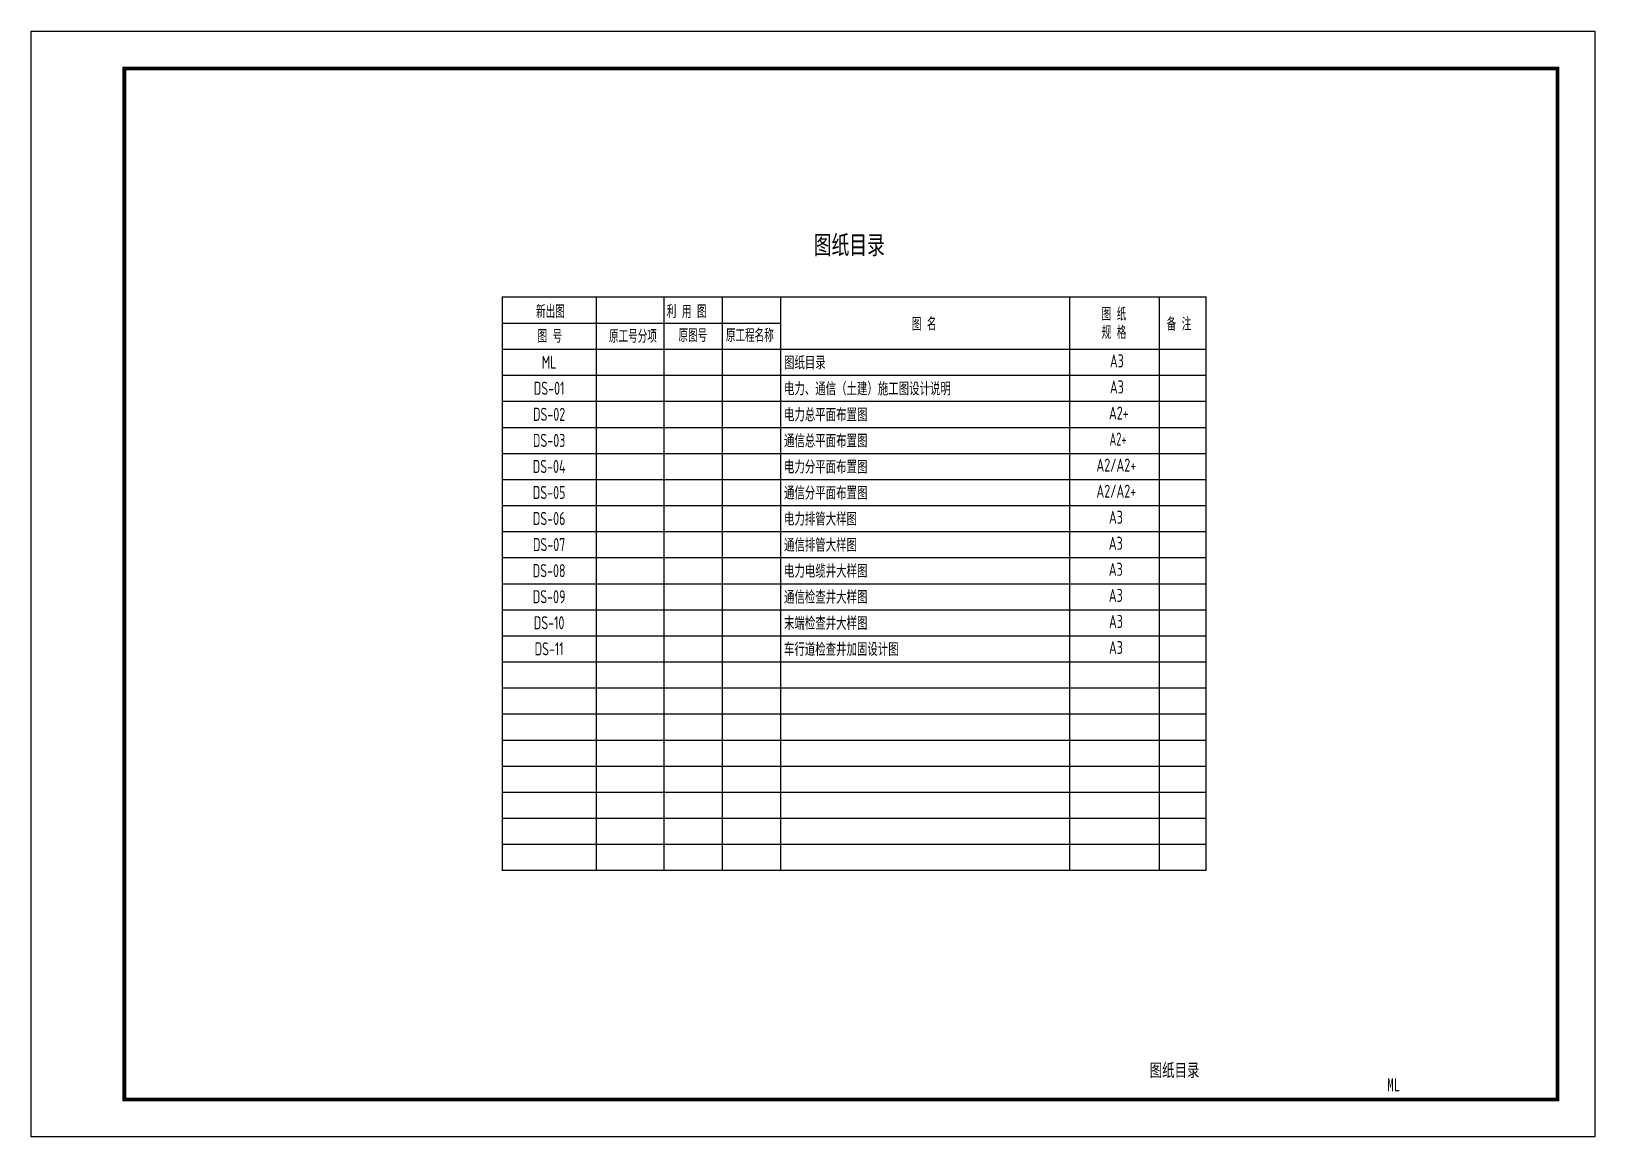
# Model space of a CAD drawing. Extents: x 251268 to 251688, y -37293 to -36996.
import ezdxf
from ezdxf.enums import TextEntityAlignment as Align

# ---------------------------------------------------------------- set-up
doc = ezdxf.new("R2010")
doc.units = 0
for name, color, linetype in [('0-BZ', 7, 'Continuous'), ('0-TK', 7, 'Continuous'), ('PUB_TEXT', 7, 'Continuous'), ('SZ-ZD-BTBL', 7, 'Continuous')]:
    doc.layers.add(name, color=color, linetype=linetype)
doc.styles.add('AR', font='仿宋_GB2312.ttf', dxfattribs={"width": 0.7})
doc.styles.add('HZ0', font='tssdeng.shx', dxfattribs={"width": 0.7, "bigfont": 'hztxt.shx'})
doc.styles.add('仿宋GB2312', font='仿宋_GB2312.ttf', dxfattribs={"width": 0.8})

msp = doc.modelspace()

# ---------------------------------------------------------------- linework, layer by layer
at = {"color": 7}
for p, q in [((251420.14, -37067.73), (251420.14, -37081.73)), ((251438.3, -37067.73), (251438.3, -37081.73)), ((251453.96, -37067.73), (251453.96, -37081.73)), ((251469.62, -37067.73), (251469.62, -37081.73)), ((251547.31, -37067.73), (251547.31, -37081.73)), ((251571.33, -37067.73), (251571.33, -37081.73)), ((251394.9, -37074.73), (251469.62, -37074.73)), ((251394.9, -37081.73), (251583.92, -37081.73)), ((251420.14, -37081.73), (251420.14, -37123.73)), ((251438.3, -37081.73), (251438.3, -37123.73)), ((251453.96, -37081.73), (251453.96, -37123.73)), ((251547.31, -37081.73), (251547.31, -37123.73)), ((251571.33, -37081.73), (251571.33, -37123.73)), ((251394.9, -37088.73), (251583.92, -37088.73)), ((251394.9, -37095.73), (251583.92, -37095.73)), ((251394.9, -37109.73), (251583.92, -37109.73)), ((251394.9, -37116.73), (251583.92, -37116.73)), ((251394.9, -37123.73), (251583.92, -37123.73)), ((251420.14, -37123.73), (251420.14, -37221.73)), ((251438.3, -37123.73), (251438.3, -37221.73)), ((251453.96, -37123.73), (251453.96, -37221.73)), ((251547.31, -37123.73), (251547.31, -37221.73)), ((251571.33, -37123.73), (251571.33, -37221.73)), ((251394.9, -37130.73), (251583.92, -37130.73)), ((251394.9, -37137.73), (251583.92, -37137.73)), ((251394.9, -37144.73), (251583.92, -37144.73)), ((251394.9, -37151.73), (251583.92, -37151.73)), ((251394.9, -37158.73), (251583.92, -37158.73)), ((251571.33, -37165.73), (251571.33, -37186.73)), ((251394.9, -37172.73), (251583.92, -37172.73)), ((251394.9, -37179.73), (251583.92, -37179.73)), ((251394.9, -37186.73), (251583.92, -37186.73)), ((251394.9, -37193.73), (251583.92, -37193.73)), ((251394.9, -37200.73), (251583.92, -37200.73)), ((251394.9, -37207.73), (251583.92, -37207.73)), ((251394.9, -37214.73), (251583.92, -37214.73)), ((251394.9, -37221.73), (251583.92, -37221.73)), ((251394.9, -37221.73), (251583.92, -37221.73)), ((251394.9, -37221.73), (251583.92, -37221.73))]:
    msp.add_line(p, q, dxfattribs=at)
for p, q in [((251469.62, -37081.73), (251469.62, -37123.73)), ((251394.9, -37102.73), (251583.92, -37102.73)), ((251469.62, -37123.73), (251469.62, -37221.73)), ((251394.9, -37165.73), (251583.92, -37165.73))]:
    msp.add_line(p, q)
at = {"color": 11, "const_width": 0.4}
msp.add_lwpolyline([(251583.92, -37221.73), (251394.9, -37221.73), (251394.9, -37067.73), (251583.92, -37067.73)], close=True, dxfattribs=at)
at = {"layer": '0-TK', "color": 0}
msp.add_lwpolyline([(251688.37, -36996.32), (251688.37, -37293.32), (251268.37, -37293.32), (251268.37, -36996.32)], close=True, dxfattribs=at)
at = {"layer": '0-TK', "color": 0, "const_width": 1}
msp.add_lwpolyline([(251678.37, -37283.32), (251678.37, -37006.32), (251293.37, -37006.32), (251293.37, -37283.32)], close=True, dxfattribs=at)

# ---------------------------------------------------------------- texts
at = {"style": 'HZ0', "width": 0.7}
for s, p in [('ML', (251407.48, -37085.23)), ('DS-01', (251407.48, -37092.23)), ('DS-02', (251407.48, -37099.23)), ('DS-03', (251407.48, -37106.23)), ('DS-04', (251407.48, -37113.23)), ('DS-05', (251407.48, -37120.23)), ('DS-06', (251407.48, -37127.23)), ('DS-07', (251407.48, -37134.23)), ('DS-08', (251407.48, -37141.23)), ('DS-09', (251407.48, -37148.23)), ('DS-10', (251407.48, -37155.23)), ('DS-11', (251407.48, -37162.23))]:
    msp.add_text(s, height=3.5, dxfattribs=at).set_placement(p, align=Align.MIDDLE)
at = {"style": 'HZ0'}
for s, width, p in [('A3', 0.7, (251558.12, -37086.63)), ('A3', 0.7, (251558.12, -37093.63)), ('A2+', 0.7, (251557.87, -37100.63)), ('A2+', 0.6, (251558.04, -37107.63)), ('A2/A2+', 0.7, (251554.51, -37114.63)), ('A2/A2+', 0.7, (251554.51, -37121.63)), ('A3', 0.7, (251557.87, -37128.63)), ('A3', 0.7, (251557.83, -37135.63)), ('A3', 0.7, (251557.83, -37142.63)), ('A3', 0.7, (251557.83, -37149.63)), ('A3', 0.7, (251557.87, -37156.63)), ('A3', 0.7, (251557.87, -37163.63))]:
    msp.add_text(s, height=3.5, dxfattribs=dict(at, width=width)).set_placement(p)
at = {"color": 1, "style": '仿宋GB2312', "width": 0.7}
for s, p in [('图纸目录', (251575.5, -37275.38)), ('ML', (251634.34, -37279.35))]:
    msp.add_text(s, height=3.5, dxfattribs=at).set_placement(p, align=Align.MIDDLE)
at = {"layer": '0-BZ', "style": 'HZ0', "width": 0.8}
for s, p in [('图纸目录', (251470.58, -37087.14)), ('电力、通信（土建）施工图设计说明', (251470.58, -37094.14)), ('电力总平面布置图', (251470.58, -37101.14)), ('通信总平面布置图', (251470.58, -37108.14)), ('电力分平面布置图', (251470.58, -37115.14)), ('通信分平面布置图', (251470.58, -37122.14)), ('电力排管大样图', (251470.58, -37129.14)), ('通信排管大样图', (251470.58, -37136.14)), ('电力电缆井大样图', (251470.58, -37143.14)), ('通信检查井大样图', (251470.58, -37150.14)), ('末端检查井大样图', (251470.58, -37157.14)), ('车行道检查井加固设计图', (251470.58, -37164.14))]:
    msp.add_text(s, height=3.5, dxfattribs=at).set_placement(p)
at = {"layer": 'PUB_TEXT', "style": 'HZ0', "width": 0.7}
for s, p in [('新出图', (251403.97, -37073.39)), ('利 用 图', (251439.09, -37073.39)), ('图 名', (251504.92, -37076.75)), ('图 纸', (251555.91, -37074.07)), ('备 注', (251573.36, -37076.75)), ('图 号', (251404.35, -37080.02)), ('原工号分项', (251423.57, -37080.02)), ('原图号', (251442.23, -37079.79)), ('原工程名称', (251454.97, -37079.79)), ('规 格', (251555.91, -37078.99))]:
    msp.add_text(s, height=3.5, dxfattribs=at).set_placement(p)
at = {"layer": 'SZ-ZD-BTBL', "color": 7, "style": 'AR', "width": 0.7}
msp.add_text('图纸目录', height=5, dxfattribs=at).set_placement((251488.12, -37053.7), align=Align.MIDDLE_CENTER)

doc.saveas('drawing.dxf')
